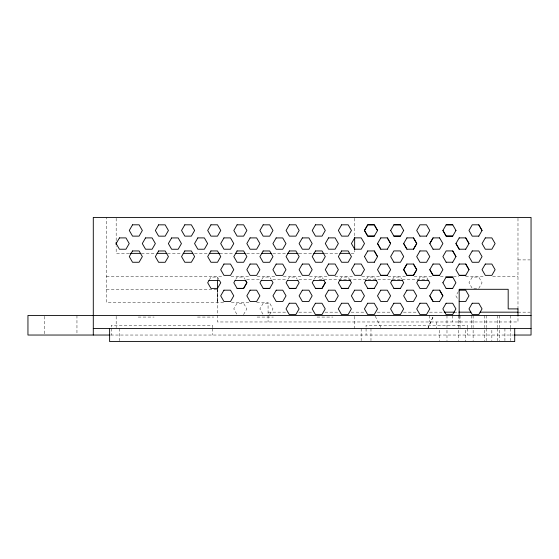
<?xml version="1.0" encoding="UTF-8"?>
<svg xmlns="http://www.w3.org/2000/svg" width="559" height="559" viewBox="0 0 559 559"><rect width="100%" height="100%" fill="white"/><g stroke="black" fill="none" stroke-linecap="round" stroke-linejoin="round"><path stroke-width="0.42" stroke-dasharray="2.79 2.1" d="M217.472 280.478L217.43 276.23M427.81 328.503L433.351 316.205L428.103 327.735M209.387 279.8L210.953 277.082L217.486 277.082L218.883 279.5M235.863 279.179L237.093 277.054L243.626 277.054L244.849 279.179M261.996 279.179L263.226 277.054L269.759 277.054L270.982 279.179M243.563 314.563L246.833 308.903L243.563 303.244L237.03 303.244L233.767 308.903L237.03 314.563M288.137 279.179L289.359 277.054L295.893 277.054L297.115 279.179M269.697 314.563L272.967 308.903L269.697 303.244L263.163 303.244L259.9 308.903L263.163 314.563M314.27 279.179L315.493 277.054L322.026 277.054L323.256 279.179M340.403 279.179L341.633 277.054L348.166 277.054L349.389 279.179M366.536 279.179L367.766 277.054L374.299 277.054L375.522 279.179M392.677 279.179L393.899 277.054L400.433 277.054L401.655 279.179M418.754 279.207L419.977 277.082L426.51 277.082L427.733 279.207M458.359 291.588L455.913 295.837L458.359 300.078M129.227 253.367L116.174 253.367L116.174 246.519M141.413 253.367L156.213 253.367M167.525 253.367L181.451 253.367M194.511 253.367L208.437 253.367M219.75 253.367L233.676 253.367M246.729 253.367L259.788 253.367M272.841 253.367L286.767 253.367M298.953 253.367L312.006 253.367M325.065 253.367L338.992 253.367M351.178 253.367L354.658 253.367L354.658 250.795M517.983 259.9L530.177 259.9M106.371 276.23L223.53 276.23M231.077 276.23L249.663 276.23M257.238 276.23L275.552 276.23M283.399 276.23L301.93 276.23M309.56 276.23L328.07 276.23M335.037 276.23L354.203 276.23M361.883 276.23L380.337 276.23M388.044 276.23L406.358 276.23M414.205 276.23L432.61 276.23M440.373 276.23L445.677 276.23M453.454 276.23L458.743 276.23M465.661 276.23L484.877 276.23M492.696 276.23L517.983 276.23M246.701 279.5L260.145 279.5M272.834 279.5L285.439 279.5M298.967 279.5L312.418 279.5M319.182 279.5L427.894 279.5M106.371 289.303L217.43 289.303L217.43 321.97L517.983 321.97L517.983 316.254M223.537 302.37L106.371 302.37L106.371 217.43M231.398 302.37L249.733 302.37M256.714 302.37L268.068 302.37L268.068 321.97M268.068 312.167L287.92 312.167M298.897 312.167L312.369 312.167M325.038 312.167L338.509 312.167M351.171 312.167L364.643 312.167M377.304 312.167L390.776 312.167M403.437 312.167L416.909 312.167M429.578 312.167L443.364 312.167M454.027 312.167L458.317 312.167M517.983 312.167L530.177 312.167M138.22 317.072L154.074 317.072M197.516 317.072L213.692 317.072M257.14 317.072L273.316 317.072M317.03 317.072L332.933 317.072M110.731 335.037L513.609 335.037M375.278 316.205L381.427 328.503M517.983 218.296L517.983 308.044M510.577 315.437L510.577 327.63M510.577 328.503L510.577 340.697M504.917 328.503L504.917 340.697M499.257 315.437L499.257 327.63M499.257 330.243L499.257 340.697M497.503 315.437L497.503 327.63M497.503 328.503L497.503 340.697M491.85 330.243L491.85 340.697M486.19 315.437L486.19 327.63M486.19 328.503L486.19 340.697M484.436 315.437L484.436 327.63M484.436 330.243L484.436 340.697M473.124 315.437L473.124 327.63M473.124 330.243L473.124 340.697M471.37 315.437L471.37 327.63M467.345 327.686L467.345 325.233L366.075 325.233L366.075 327.686M467.345 328.503L467.345 335.037M465.71 330.243L465.71 341.57M460.057 315.437L460.057 327.63M459.177 316.254L459.177 321.97M458.303 315.437L458.303 327.63M458.303 330.243L458.303 340.697M452.643 315.437L452.643 321.97M446.983 315.437L446.983 327.63M446.983 330.243L446.983 340.697M439.577 330.243L439.577 340.697M436.313 321.97L436.313 328.503M429.773 315.437L429.773 321.97M370.973 328.503L370.973 340.697M366.075 328.503L366.075 335.037M361.17 328.503L361.17 340.697M354.658 218.283L354.658 237.107M354.658 316.31L354.658 328.503M212.532 327.686L212.532 325.233L111.255 325.233L111.255 327.686M212.532 328.503L212.532 335.037M119.423 328.503L119.423 340.697M116.174 218.283L116.174 241.383M116.174 316.31L116.174 327.63M111.255 328.503L111.255 335.037M76.953 315.437L76.953 334.184M44.287 316.289L44.287 334.184M217.458 288.395L217.43 302.37L217.486 288.395M472.243 277.082L468.98 282.742L472.243 288.395L478.777 288.395L482.047 282.742L478.777 277.082L472.243 277.082"/><path stroke-width="0.84" d="M235.318 280.15L233.823 282.742L237.093 288.395L243.626 288.395L246.889 282.742L245.667 280.59M261.451 280.15L259.956 282.742L263.226 288.395L269.759 288.395L273.023 282.714L271.527 280.15M287.592 280.15L286.089 282.742L289.359 288.395L295.893 288.395L299.163 282.714L297.661 280.15M313.725 280.15L312.229 282.742L315.493 288.395L322.026 288.395L325.296 282.742L323.801 280.15M325.296 282.714L322.026 288.374L315.493 288.374M339.858 280.15L338.363 282.742L341.633 288.395L348.166 288.395L351.429 282.714L349.934 280.15M364.44 256.63L367.766 250.921M380.833 237.875L377.507 243.563L380.777 249.223L387.366 249.195M390.636 230.469L393.899 224.781L400.433 224.781L403.703 230.469M374.237 262.29L377.563 256.574L374.299 250.921L367.703 250.97M365.991 280.15L364.496 282.742L367.766 288.395L374.299 288.395L377.563 282.714L376.067 280.15M387.31 249.223L390.636 243.535L387.366 237.875L380.777 237.903M380.833 264.016L377.507 269.697L380.833 275.328L387.366 275.328M390.636 230.441L393.899 236.129L400.433 236.129L403.703 230.441M406.966 237.875L403.64 243.563L406.91 249.223L413.499 249.195L416.769 243.535L413.499 237.875L406.91 237.903M392.132 280.15L390.636 282.742L393.899 288.395L400.433 288.395L403.703 282.714L402.207 280.15M413.443 249.223L416.707 243.563L413.443 237.903M406.91 264.044L403.64 269.697L406.91 275.356L413.443 275.356L416.707 269.697L413.443 264.044L406.91 264.044L403.703 269.676L406.966 275.328L413.499 275.328L416.769 269.676L413.499 264.016M426.51 236.157L429.773 230.469L426.51 224.809L419.977 224.809L416.707 230.497L419.977 236.157M429.836 243.535L433.099 237.875M455.969 230.469L452.706 224.781L446.173 224.781L442.903 230.469L446.173 236.129L452.706 236.129L455.969 230.441M418.216 280.157L416.707 282.77L419.977 288.423L426.51 288.395L429.773 282.742L428.271 280.157M433.099 264.016L429.773 269.697L433.043 275.356L439.577 275.356L442.903 269.676L439.577 264.044L433.043 264.044M459.239 237.875L455.913 243.563L459.177 249.223L465.773 249.195M439.64 301.469L433.043 301.49L429.773 295.837L433.099 290.149M452.706 262.262L455.969 256.574L452.706 250.921L446.173 250.921L442.903 256.602L446.173 262.262M442.847 282.77L446.173 277.054L452.706 277.054L455.913 282.77L452.643 288.423L446.11 288.423L442.903 282.714M465.71 249.223L469.036 243.535L465.773 237.875L459.177 237.903M459.239 264.016L455.913 269.697L459.239 275.328L465.773 275.328M439.577 301.49L442.903 295.809L439.64 290.149L433.043 290.177M478.777 236.157L482.047 230.469L478.777 224.809L472.243 224.809L468.98 230.497L472.243 236.157L478.777 236.129M393.899 224.809L400.433 224.809M446.173 224.809L452.706 224.809M374.299 236.101L367.766 236.101L364.496 230.441L367.766 224.781L374.299 224.781L377.563 230.441L374.237 236.157L367.703 236.157L364.44 230.497L367.703 224.837L374.237 224.837L377.507 230.497M393.899 236.101L400.433 236.101M452.706 236.101L446.173 236.101L442.903 230.441M419.977 236.129L426.51 236.129M439.64 237.875L433.043 237.903L429.773 243.563L433.099 249.195M433.043 249.223L439.64 249.195L442.903 243.535L439.577 237.903M130.1 253.367L140.547 253.367M157.079 253.367L166.659 253.367M183.191 253.367L192.764 253.367M209.304 253.367L219.75 253.367M235.416 253.367L244.989 253.367M261.528 253.367L271.101 253.367M287.64 253.367L298.08 253.367M313.753 253.367L324.192 253.367M339.858 253.367L349.438 253.367M374.299 262.234L367.703 262.29L364.496 256.574M393.899 262.234L400.433 262.262L403.703 256.574L400.433 250.921L393.899 250.921L390.636 256.602L393.899 262.262M446.173 262.234L452.706 262.234M380.777 264.044L387.366 264.016M459.177 264.044L465.773 264.016L469.036 269.676L465.71 275.356L459.177 275.356M439.64 275.328L433.099 275.328L429.836 269.676M380.777 275.356L387.31 275.356L390.636 269.676L387.31 264.044M446.11 277.11L452.643 277.11M235.129 280.478L245.583 280.478M261.263 280.478L271.723 280.478M287.396 280.478L297.856 280.478M313.529 280.478L323.989 280.478M339.669 280.478L350.123 280.478M365.803 280.478L376.263 280.478M391.936 280.478L402.396 280.478M418.027 280.478L428.46 280.478M237.093 288.374L243.626 288.374L246.889 282.714L245.394 280.15M263.226 288.374L269.759 288.374M289.359 288.374L295.893 288.374M341.633 288.374L348.166 288.374M367.766 288.374L374.299 288.374M393.899 288.374L400.433 288.374M446.173 288.374L452.706 288.374M459.177 290.177L465.71 290.177L468.98 295.837L465.71 301.49L459.177 301.49M517.983 308.903L508.18 308.903L508.18 289.303L459.177 289.303L459.177 315.954M444.223 312.167L454.537 312.167M458.834 312.167L470.867 312.167M480.16 312.167L517.983 312.167M531.05 315.437L27.95 315.437L27.95 335.037L109.857 335.037M93.29 328.503L531.05 328.503M514.483 335.037L531.05 335.037L531.05 217.43L93.29 217.43L93.29 335.037M478.777 224.837L482.047 230.497M465.71 237.903L468.98 243.563M455.969 243.535L459.239 249.195M465.71 264.044L468.98 269.697M452.706 250.949L455.969 256.602M439.577 290.177L442.847 295.837M403.703 243.535L406.966 249.195M429.836 295.809L433.099 301.469M387.31 237.903L390.573 243.563M377.563 243.535L380.833 249.195M374.237 250.97L377.507 256.63M517.983 308.687L517.983 315.87M514.713 328.503L514.713 341.57L109.62 341.57L109.62 328.503M354.658 237.966L354.658 249.943M217.43 280.59L217.43 288.43M116.174 242.243L116.174 244.807M119.423 237.903L116.153 243.563L119.423 249.223L125.957 249.223L129.227 243.563L125.957 237.903L119.423 237.903M132.546 224.809L129.283 230.469L132.546 236.129L139.086 236.129L142.349 230.469L139.086 224.809L132.546 224.809M132.546 250.949L129.283 256.602L132.546 262.262L139.086 262.262L142.349 256.602L139.086 250.949L132.546 250.949M145.557 237.903L142.293 243.563L145.557 249.223L152.09 249.223L155.36 243.563L152.09 237.903L145.557 237.903M158.623 224.837L155.36 230.497L158.623 236.157L165.157 236.157L168.427 230.497L165.157 224.837L158.623 224.837M158.623 250.97L155.36 256.63L158.623 262.29L165.157 262.29L168.427 256.63L165.157 250.97L158.623 250.97M171.634 237.931L168.364 243.591L171.634 249.251L178.167 249.251L181.437 243.591L178.167 237.931L171.634 237.931M184.819 224.809L181.549 230.469L184.819 236.129L191.353 236.129L194.623 230.469L191.353 224.809L184.819 224.809M184.819 250.949L181.549 256.602L184.819 262.262L191.353 262.262L194.623 256.602L191.353 250.949L184.819 250.949M197.83 237.903L194.56 243.563L197.83 249.223L204.363 249.223L207.627 243.563L204.363 237.903L197.83 237.903M210.953 224.809L207.689 230.469L210.953 236.129L217.486 236.129L220.756 230.469L217.486 224.809L210.953 224.809M210.953 250.949L207.689 256.602L210.953 262.262L217.486 262.262L220.756 256.602L217.486 250.949L210.953 250.949M223.963 237.903L220.693 243.563L223.963 249.223L230.497 249.223L233.767 243.563L230.497 237.903L223.963 237.903M237.093 224.809L233.823 230.469L237.093 236.129L243.626 236.129L246.889 230.469L243.626 224.809L237.093 224.809M208.989 280.478L207.689 282.742L210.953 288.395L217.486 288.395L220.756 282.742L219.449 280.478L208.989 280.478M223.963 264.044L220.693 269.697L223.963 275.356L230.497 275.356L233.767 269.697L230.497 264.044L223.963 264.044M237.093 250.949L233.823 256.602L237.093 262.262L243.626 262.262L246.889 256.602L243.626 250.949L237.093 250.949M250.097 237.903L246.833 243.563L250.097 249.223L256.63 249.223L259.9 243.563L256.63 237.903L250.097 237.903M223.963 290.177L220.693 295.837L223.963 301.49L230.497 301.49L233.767 295.837L230.497 290.177L223.963 290.177M263.163 224.837L259.9 230.497L263.163 236.157L269.697 236.157L272.967 230.497L269.697 224.837L263.163 224.837M250.097 264.044L246.833 269.697L250.097 275.356L256.63 275.356L259.9 269.697L256.63 264.044L250.097 264.044M263.163 250.97L259.9 256.63L263.163 262.29L269.697 262.29L272.967 256.63L269.697 250.97L263.163 250.97M276.174 237.931L272.911 243.591L276.174 249.251L282.707 249.251L285.977 243.591L282.707 237.931L276.174 237.931M250.097 290.177L246.833 295.837L250.097 301.49L256.63 301.49L259.9 295.837L256.63 290.177L250.097 290.177M289.359 224.809L286.089 230.469L289.359 236.129L295.893 236.129L299.163 230.469L295.893 224.809L289.359 224.809M276.174 264.072L272.911 269.724L276.174 275.384L282.707 275.384L285.977 269.724L282.707 264.072L276.174 264.072M289.359 250.949L286.089 256.602L289.359 262.262L295.893 262.262L299.163 256.602L295.893 250.949L289.359 250.949M302.37 237.903L299.1 243.563L302.37 249.223L308.903 249.223L312.167 243.563L308.903 237.903L302.37 237.903M276.23 290.177L272.967 295.837L276.23 301.49L282.77 301.49L286.033 295.837L282.77 290.177L276.23 290.177M315.493 224.809L312.229 230.469L315.493 236.129L322.026 236.129L325.296 230.469L322.026 224.809L315.493 224.809M302.37 264.044L299.1 269.697L302.37 275.356L308.903 275.356L312.167 269.697L308.903 264.044L302.37 264.044M315.493 250.949L312.229 256.602L315.493 262.262L322.026 262.262L325.296 256.602L322.026 250.949L315.493 250.949M289.303 303.244L286.033 308.903L289.303 314.563L295.837 314.563L299.1 308.903L295.837 303.244L289.303 303.244M328.559 237.875L325.296 243.535L328.559 249.195L335.093 249.195L338.363 243.535L335.093 237.875L328.559 237.875M302.37 290.177L299.1 295.837L302.37 301.49L308.903 301.49L312.167 295.837L308.903 290.177L302.37 290.177M341.633 224.809L338.363 230.469L341.633 236.129L348.166 236.129L351.429 230.469L348.166 224.809L341.633 224.809M328.559 264.016L325.296 269.676L328.559 275.328L335.093 275.328L338.363 269.676L335.093 264.016L328.559 264.016M341.633 250.949L338.363 256.602L341.633 262.262L348.166 262.262L351.429 256.602L348.166 250.949L341.633 250.949M315.437 303.244L312.167 308.903L315.437 314.563L321.97 314.563L325.233 308.903L321.97 303.244L315.437 303.244M354.699 237.875L351.429 243.535L354.699 249.195L361.233 249.195L364.496 243.535L361.233 237.875L354.699 237.875M328.503 290.177L325.233 295.837L328.503 301.49L335.037 301.49L338.307 295.837L335.037 290.177L328.503 290.177M354.699 264.016L351.429 269.676L354.699 275.328L361.233 275.328L364.496 269.676L361.233 264.016L354.699 264.016M341.57 303.244L338.307 308.903L341.57 314.563L348.103 314.563L351.373 308.903L348.103 303.244L341.57 303.244M354.637 290.177L351.373 295.837L354.637 301.49L361.17 301.49L364.44 295.837L361.17 290.177L354.637 290.177M367.703 303.244L364.44 308.903L367.703 314.563L374.237 314.563L377.507 308.903L374.237 303.244L367.703 303.244M380.777 290.177L377.507 295.837L380.777 301.49L387.31 301.49L390.573 295.837L387.31 290.177L380.777 290.177M419.977 250.949L416.707 256.63L419.977 262.29L426.51 262.29L429.773 256.602L426.51 250.949L419.977 250.949M393.843 303.244L390.573 308.903L393.843 314.563L400.377 314.563L403.64 308.903L400.377 303.244L393.843 303.244M406.91 290.177L403.64 295.837L406.91 301.49L413.443 301.49L416.707 295.837L413.443 290.177L406.91 290.177M419.977 303.244L416.707 308.903L419.977 314.563L426.51 314.563L429.773 308.903L426.51 303.244L419.977 303.244M472.243 250.949L468.98 256.63L472.243 262.29L478.777 262.262L482.047 256.602L478.777 250.949L472.243 250.949M446.11 303.244L442.847 308.903L446.11 314.563L452.643 314.563L455.913 308.903L452.643 303.244L446.11 303.244M485.317 237.903L482.047 243.563L485.317 249.223L491.85 249.223L495.113 243.563L491.85 237.903L485.317 237.903M485.317 264.044L482.047 269.697L485.317 275.356L491.85 275.356L495.113 269.697L491.85 264.044L485.317 264.044M472.243 303.244L468.98 308.903L472.243 314.563L478.777 314.563L482.047 308.903L478.777 303.244L472.243 303.244"/></g></svg>
